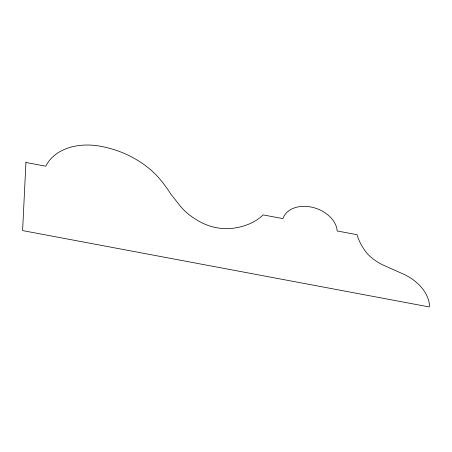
<?xml version="1.0" encoding="UTF-8"?>
<svg xmlns="http://www.w3.org/2000/svg" width="452" height="452" viewBox="0 0 452 452"><rect width="100%" height="100%" fill="white"/><g stroke="black" fill="none" stroke-linecap="round" stroke-linejoin="round"><path stroke-width="0.68" d="M25.939 162.477L22.6 230.593L429.27 306.948L429.4 304.298A42.431 30.521 19.4 0 0 401.37 273.183L385.974 266.341A43.556 31.329 19.4 0 1 367.064 253.453A68.241 49.087 19.4 0 1 357.018 234.69L337.181 230.966A28.25 20.323 19.4 0 0 312.174 207.265A28.25 20.323 19.4 0 0 282.969 218.632L263.132 214.909A65.32 46.985 19.4 0 1 232.927 228.271A41.974 30.194 19.4 0 1 196.168 219.576A55.686 40.053 19.4 0 1 181.054 207.039L170.732 193.97A133.837 96.276 19.4 0 0 158.658 177.698A78.354 56.359 19.4 0 0 103.92 146.957A57.658 41.477 19.4 0 0 45.776 166.2L25.939 162.477"/></g></svg>
